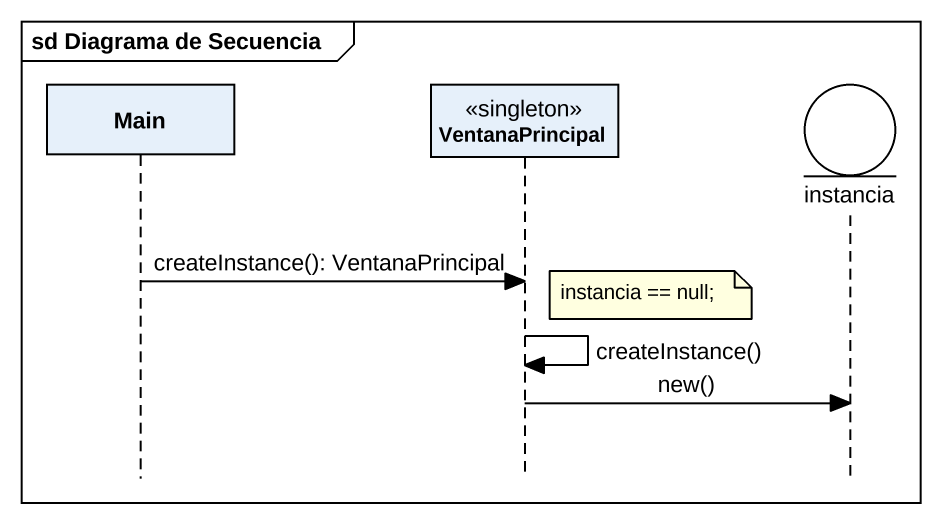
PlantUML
@startuml
mainframe sd Diagrama de Secuencia
hide footbox
participant Main
participant VentanaPrincipal <<singleton>>
entity instancia

Main -> VentanaPrincipal : createInstance(): VentanaPrincipal
note right of VentanaPrincipal : instancia == null;
VentanaPrincipal -> VentanaPrincipal : createInstance()
VentanaPrincipal -> instancia : new()
@enduml
